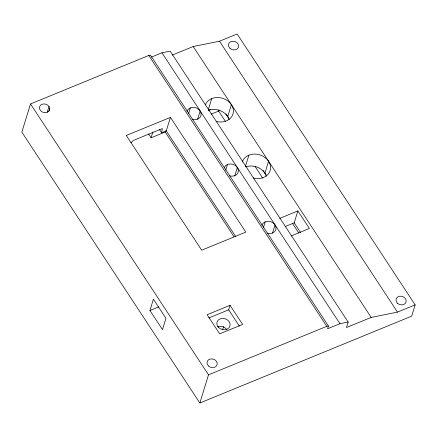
<?xml version="1.0" encoding="UTF-8"?>
<svg xmlns="http://www.w3.org/2000/svg" width="437" height="437" viewBox="0 0 437 437"><rect width="100%" height="100%" fill="white"/><g stroke="black" fill="none" stroke-linecap="round" stroke-linejoin="round"><path stroke-width="0.66" d="M170.435 117.378L245.818 232.102L201.686 250.199L126.298 135.47L170.435 117.378L166.273 130.898L161.63 132.804L162.345 128.571L133.236 140.506L130.931 142.855M151.442 57.116L161.947 52.806L170.168 51.156L348.163 322.036L339.942 323.691L327.586 328.761L328.433 326.007L150.437 55.122L148.793 55.455L30.519 103.951L21.85 132.121L199.846 403.007L411.681 316.148L415.15 304.879L237.154 33.993L219.5 41.231L193.187 46.524L172.183 55.138M47.218 112.249L48.993 106.486A5.206 4.288 17.1 0 0 40.608 105.175A5.206 4.288 17.1 0 0 42.881 112.243A5.206 4.288 17.1 0 0 49.709 108.72L48.993 106.486M48.922 111.282L49.709 108.72M165.585 130.734L165.191 132.007L151.071 137.797L152.852 132.001M188.544 113.702L190.319 107.923M197.595 119.312L200.162 110.971M208.247 109.895L211.721 98.598M149.935 310.505L153.403 299.236L165.945 318.322L162.477 329.585L149.935 310.505L158.762 306.883M225.416 121.349L218.675 111.091L219.063 109.84M227.737 116.608L231.408 104.683M225.716 170.266L227.491 164.492M234.767 175.876L237.335 167.535M245.414 166.464L248.888 155.162M264.909 173.178L268.575 161.253M199.846 403.007L208.515 374.831L30.519 103.951M222.559 329.7L223.531 326.548M239.394 326.133L228.677 309.822L230.064 305.316L207.111 314.727L219.68 333.846L242.628 324.434L230.064 305.316M263.407 227.633L265.183 221.854M272.459 233.243L275.026 224.897M300.514 232.473L294.194 222.859L297.865 210.94L279.696 218.385M348.163 322.036L346.475 327.542L371.188 317.409L397.495 312.116L415.15 304.879M208.668 110.266L210.525 109.507M211.262 114.128L218.675 111.091M285.427 226.459L294.194 222.859M291.217 235.914L309.38 228.464L297.865 210.94M208.826 317.961L228.677 309.822M208.515 374.831L326.789 326.335L328.433 326.007M219.5 41.231L397.495 312.116M193.187 46.524L371.188 317.409M225.907 113.822L228.841 118.28M263.074 170.386L266.373 175.406M255.011 166.382L262.877 178.356M292.468 223.389L298.832 233.079M161.947 52.806L339.942 323.691M148.793 55.455L326.789 326.335M166.273 130.898L235.69 236.537M165.191 132.007L234.057 236.805M159.412 129.428L161.63 132.804M148.52 133.919L151.071 137.797M245.763 166.879A14.568 12.007 17.1 0 1 266.384 176.237M208.596 110.315A14.568 12.007 17.1 0 1 229.212 119.667M242.3 162.012A14.568 12.007 17.1 0 1 263.254 156.353A14.568 12.007 17.1 0 1 266.499 175.783L263.549 177.471L260.102 178.405A14.568 12.007 17.1 0 1 253.269 177.963M205.335 104.858A14.568 12.007 17.1 0 1 222.886 98.374A14.568 12.007 17.1 0 1 233.008 113.926A14.568 12.007 17.1 0 1 216.102 121.399M187.025 111.348A7.287 6.003 17.1 0 1 195.765 107.77A7.287 6.003 17.1 0 1 200.944 115.652A7.287 6.003 17.1 0 1 192.209 119.235M261.889 225.279A7.287 6.003 17.1 0 1 270.629 221.696A7.287 6.003 17.1 0 1 275.807 229.583A7.287 6.003 17.1 0 1 267.073 233.167M224.197 167.917A7.287 6.003 17.1 0 1 232.932 164.334A7.287 6.003 17.1 0 1 238.116 172.222A7.287 6.003 17.1 0 1 229.376 175.805M217.653 326.8A6.763 5.577 17.1 0 1 226.792 329.624M208.52 366.026A5.206 4.288 17.1 0 0 217.08 364.786A5.206 4.288 17.1 0 0 210.721 358.93A5.206 4.288 17.1 0 0 208.52 366.026M218.822 327.701A6.763 5.577 17.1 0 0 229.944 326.089A6.763 5.577 17.1 0 0 221.679 318.475A6.763 5.577 17.1 0 0 218.822 327.701M397.501 303.311A5.206 4.288 17.1 0 0 406.06 302.065A5.206 4.288 17.1 0 0 399.702 296.215A5.206 4.288 17.1 0 0 397.501 303.311M229.977 48.36A5.206 4.288 17.1 0 0 238.531 47.12A5.206 4.288 17.1 0 0 232.173 41.264A5.206 4.288 17.1 0 0 229.977 48.36"/></g></svg>
